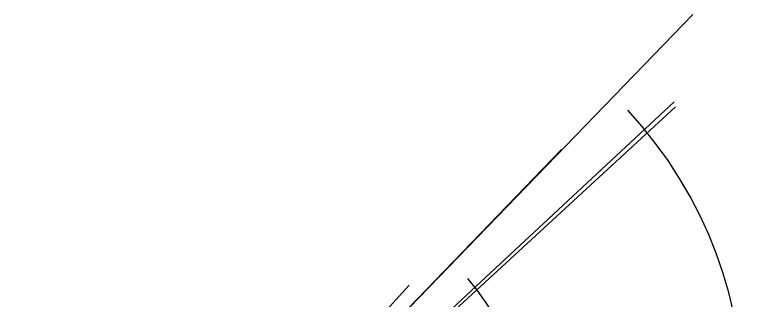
# Model space of a CAD drawing. Header units: metres. Extents: x -8192 to 99157, y -16384 to 95255.
# Drawn here: x 0 to 99157, y 56425 to 95255 of the extents above; entities that cross this region are included whole.
import ezdxf

# ---------------------------------------------------------------- set-up
doc = ezdxf.new("R2010")
doc.units = ezdxf.units.M

msp = doc.modelspace()

# ---------------------------------------------------------------- linework, layer by layer
at = {"layer": 'MCD_Layer_0'}
for p in [(89731.921787, 83416.421793), (89921.421775, 82740.421782), (53684.945262, 58477.195262)]:
    msp.add_line(p, (0, 0), dxfattribs=at)
for centre, radius, start, end in [((40557.180215, 42296.900868), 58599.638798, 226.20288, 42.996876), ((28755.4774, 31857.009509), 42915.578579, 227.929261, 39.960535)]:
    msp.add_arc(centre, radius, start, end, dxfattribs=at)
at = {"layer": 'MCD_Layer_2'}
for p in [(92257.921485, 95254.921474), (74414.890553, 76919.890555)]:
    msp.add_line(p, (0, 0), dxfattribs=at)

doc.saveas('drawing.dxf')
